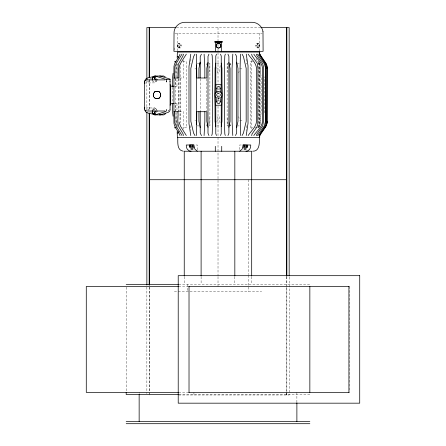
<?xml version="1.0" encoding="UTF-8"?>
<svg xmlns="http://www.w3.org/2000/svg" width="446" height="446" viewBox="0 0 446 446"><rect width="100%" height="100%" fill="white"/><g stroke="black" fill="none" stroke-linecap="round" stroke-linejoin="round"><path stroke-width="0.33" stroke-dasharray="2.23 1.67" d="M183.512 60.299L183.507 77.994L180.184 77.994M256.361 60.444L256.361 58.354M175.222 111.21L175.256 103.717M197.316 149.839L197.372 145L195.777 145M264.333 112.777L264.333 76.824M206.375 125.911L206.42 124.64M208.717 63.683L209.904 63.683L209.765 67.508L208.812 72.921M220.207 65.595L219.187 72.921M229.467 125.911L227.12 125.911L227.254 122.087L228.062 117.22M230.599 64.96L230.643 63.683L227.12 63.683L227.12 125.911M178.227 47.928L177.564 45.637L178.227 43.346L180.563 43.346L181.277 45.637L180.563 47.928L178.227 47.928L177.564 45.637L178.227 43.346M258.791 43.346L259.455 45.637L258.791 47.928L256.456 47.928L255.742 45.637L256.456 43.346L258.791 43.346L259.455 45.637L258.791 47.928M158.252 98.376L158.949 98.321L159.986 97.457L160.839 95.628C161.92 90.733 153.831 89.311 153.173 94.279C152.092 99.174 160.181 100.601 160.839 95.628L159.986 92.456L158.336 91.302C152.047 89.78 152.047 100.127 158.336 98.611L160.66 96.286L158.826 98.109L156.329 98.783L155.063 98.321L153.636 96.899L153.173 94.279L153.352 93.627L155.676 91.302L157.683 91.123L155.158 91.753L153.803 93.108L153.307 94.953L153.803 96.804L155.158 98.153L157.003 98.65L158.854 98.153L160.209 96.804L160.705 94.953L160.209 93.108L158.854 91.753L156.329 91.123L155.063 91.586L153.636 93.008L153.173 95.628L153.848 96.776M157.003 91.062L158.826 91.798L160.164 93.13L160.66 96.286M160.839 95.628L160.376 93.008L160.839 94.279L160.376 96.899M148.072 80.72L148 81.958L148.089 81.161M175.902 76.824L177.285 63.862M259.639 126.619L261.278 111.277L261.278 78.373L259.516 61.816M175.512 73.038L176.516 64.012M216.879 122.087L217.838 116.674M179.548 47.928L179.838 46.033M257.47 43.346L257.18 45.241M156.329 98.783L154.662 97.746M238.682 72.921L239.112 71.299M179.242 47.928L178.634 45.637L179.242 43.346M257.777 47.928L258.39 45.637L257.777 43.346M155.938 79.801L155.459 81.501L152.95 81.501L152.699 80.971M153.547 111.651L154.182 109.376L154.366 110.513L154.121 109.911M156.897 80.046L156.351 81.495L154.918 82.872L145.184 82.995M179.448 47.393L180.206 45.637L179.448 43.881M257.576 43.881L256.812 45.637L257.576 47.393M152.699 109.911L152.95 109.376L155.459 109.376L155.782 110.513M153.173 95.628L153.173 94.279M158.949 91.586L159.35 92.16L158.949 91.586L158.252 91.53M156.446 109.749C156.106 108.651 155.035 107.648 153.82 108.01L152.822 108.975M217.152 93.788L218.512 93.164L219.867 93.788L219.293 93.342M155.916 81.908L156.245 81.64M153.786 81.367L153.028 81.367M153.028 109.515L153.786 109.515M178.316 43.485L179.102 43.485M179.102 47.789L178.316 47.789M257.916 43.485L258.702 43.485M258.702 47.789L257.916 47.789M149.661 79.12L151.634 78.502M169.04 110.719L167.997 110.998L168.794 110.842M217.615 100.378L219.404 100.378M218.512 89.769L219.404 89.601M217.737 91.458L219.281 91.458M219.281 98.449L217.737 98.449M176.493 27.568L260.235 27.568M174.826 33.171L262.198 33.171M177.564 45.637L178.634 45.637M180.206 45.637L181.277 45.637M255.742 45.637L256.812 45.637M258.39 45.637L259.455 45.637M182.693 61.816L186.785 61.816L186.785 127.779L182.693 127.779M252.726 61.816L250.234 61.816L250.234 127.779L252.726 127.779M257.325 61.816L258.892 61.816M197.249 63.683L199.011 63.683M216.745 63.683L220.274 63.683M237.439 63.683L239.184 63.683M194.913 68.868L196.664 68.868M239.77 68.868L242.106 68.868M174.799 86.189L178.216 86.189M174.799 103.717L178.216 103.717M153.82 108.01L154.918 108.01L145.184 107.887M179.309 111.706L183.507 111.706L183.512 129.407M194.913 120.727L195.683 120.727M239.77 120.727L242.106 120.727M197.249 125.911L199.011 125.911M216.745 125.911L220.274 125.911M238.008 125.911L239.184 125.911M254.917 127.779L256.924 127.779M257.325 127.779L259.343 127.779M241.247 145L239.653 145L239.719 151.222M178.684 284.331L309.847 284.331L309.847 285.412M178.629 286.488L188.714 286.488M174.369 291.533L189.578 291.533M190.013 291.533L261.663 291.533M178.645 392.368L188.775 392.368M178.924 394.532L309.847 394.532L309.847 392.909M178.645 395L289.164 395L289.164 276.698M150.319 111.968L151.634 112.375M159.796 92.612L160.376 93.008M154.662 92.16L155.063 91.586M159.35 97.746L158.949 98.321M156.401 109.766L155.754 108.54M148.34 110.391L148 108.924L148.072 110.156M228.062 72.38L227.254 67.508L227.12 63.683M238.682 116.674L239.112 118.301M217.838 72.921L216.879 67.508M219.187 116.674L220.207 123.999M209.102 117.761L209.904 125.911L209.904 63.683M257.18 46.033L257.47 47.928M179.838 45.241L179.548 43.346M157.639 98.544L157.003 98.845M175.512 116.662L176.516 125.688M175.902 112.777L177.508 127.779M230.599 124.64L230.643 125.911L230.643 124.529M206.375 63.683L206.42 64.96M175.222 78.546L175.256 86.189M174.57 47.962L174.576 51.318M349.753 286.488L349.753 392.368M296.885 392.368L296.885 402.838M286.862 276.698L286.862 395M286.533 276.71L286.533 285.412M286.533 287.185L286.533 395M286.204 392.368L286.204 395M260.152 63.973L260.152 125.727M259.678 63.198L259.678 126.502M259.31 33.171L259.31 52.065M259.316 63.282L259.316 126.419M258.987 62.557L258.987 127.143M258.786 62.557L258.786 127.143M258.134 61.816L258.134 63.901M258.134 125.7L258.134 127.779M251.672 60.444L251.683 129.368M251.689 276.71L251.689 284.331M248.288 179.721L248.288 274.63M248.288 275.321L248.288 291.533M246.175 59.117L246.175 63.973M246.175 125.727L246.175 130.583M234.83 276.71L234.83 284.331M230.643 63.683L230.643 65.066M220.274 85.119L220.274 86.502M219.404 91.279L219.404 92.774M219.404 96.286L219.404 97.919M218.512 97.105L218.512 99.748M218.016 27.568L218.016 41.489M218.016 44.277L218.016 48.452M218.016 49.149L218.016 51.931M218.016 52.628L218.016 83.948M218.016 87.427L218.016 102.742M218.016 106.22L218.016 276.052M218.016 276.749L218.016 286.488M217.615 91.279L217.615 92.774M217.615 96.286L217.615 97.919M216.745 85.119L216.745 86.502M206.375 78.897L206.375 110.703M201.107 276.71L201.107 284.331M200.772 78.897L200.772 110.703M193.932 392.368L193.932 394.532M190.849 59.117L190.849 63.282M190.849 125.727L190.849 130.583M187.643 284.331L187.643 291.533M184.243 276.71L184.243 284.331M180.385 66.677L180.385 122.918M180 78.513L180 121.624M178.891 78.479L178.891 111.115M178.277 78.892L178.277 110.814M177.709 33.171L177.709 50.716M176.973 64.085L176.973 86.189M176.973 103.717L176.973 126.335M175.741 78.373L175.741 111.221M172.53 87.271L172.53 103.009M149.499 79.678L149.499 110.246M149.499 287.185L149.499 391.672M149.499 393.026L149.499 395M149.17 79.762L149.17 110.379M149.17 287.135L149.17 393.606M146.868 81.021L146.868 110.379M146.868 287.09L146.868 393.606M139.146 392.368L139.146 393.45M126.185 287.185L126.185 391.672M219.739 98.315A3.579 3.579 0 0 1 217.28 98.315M217.28 91.592A3.579 3.579 0 0 1 219.739 91.592M217.615 93.404A1.79 1.79 0 0 1 219.404 93.404M219.404 96.503L217.615 96.503A1.79 1.79 0 0 0 219.404 96.503M155.158 98.153A3.696 3.696 0 0 0 160.705 94.953A3.696 3.696 0 0 0 155.158 91.753A3.696 3.696 0 0 0 155.158 98.153M154.667 98.064A3.891 3.891 0 0 0 160.867 95.422A3.891 3.891 0 0 0 155.481 91.374A3.891 3.891 0 0 0 154.667 98.064"/><path stroke-width="0.67" d="M228.904 127.288L230.069 121.312L230.069 68.389L228.904 62.44M207.992 62.44L206.827 68.389L206.827 77.994L196.803 77.994L196.647 64.965M177.179 58.064L177.369 52.065L259.678 52.065L259.706 53.531M177.179 131.637L177.369 137.636L259.678 137.636L259.706 136.169M243.042 145L243.025 145.613A5.781 4.086 -90 0 1 241.955 149.31L239.719 151.222M144.666 109.504L144.666 108.924M251.683 135.634L252.046 133.895L256.768 127.261L257.771 124.49L257.916 68.389L257.303 63.444L252.046 55.806L251.672 54.178M144.716 108.016L144.733 107.625M196.647 124.735L196.803 111.706L206.827 111.706L206.827 121.312L207.992 127.294M198.916 77.994L198.916 68.389L200.215 62.133M236.681 127.562L237.98 121.312L237.98 68.389L236.681 62.139M259.271 137.636C259.55 142.525 259.845 151.417 252.72 151.222M259.801 54.195L265.626 62.802L266.786 65.35L267.21 68.389L267.087 122.973L265.626 126.898L259.801 135.506M267.21 121.312L266.758 124.445L265.626 126.898M266.925 122.828L267.054 68.389L266.123 64.436M267.054 121.312C266.903 127.049 261.847 130.84 259.332 135.578M190.771 135.562L188.987 123.726L188.998 66.409L190.782 54.195M246.253 54.139L248.032 65.975L248.021 123.297L246.242 135.512M144.788 81.244L144.666 81.958L144.705 81.551M183.518 54.172L182.899 56.073L178.233 64.319L177.937 77.994M172.574 77.872L173.054 73.389M152.309 79.232L152.699 77.492M154.227 113.925L154.5 112.046M215.775 63.103L215.084 68.389L214.933 94.953L215.084 121.312L215.775 126.597M221.249 126.597L221.935 121.312L222.086 94.953L221.935 68.389L221.249 63.103M144.666 81.958L144.766 81.306M216.36 44.851L216.36 46.417M220.664 46.417L220.664 44.851M152.32 78.836L152.95 76.957L155.459 76.957L156.1 79.232L154.862 79.232L154.121 77.492M256.361 135.634L256.996 133.867L262.672 126.006L263.458 121.312L263.346 66.292L262.594 63.533L256.996 55.834L256.361 54.178M196.474 135.534L196.48 54.189M240.422 54.167L240.087 68.389L240.416 135.512M166.564 81.389L166.436 81.958L166.737 79.639L155.202 76.043A5.185 2.525 90 0 0 154.444 76.043C151.618 77.899 145.953 76.762 144.699 80.637M180 54.172C178.372 59.028 173.349 62.814 173.934 68.389L173.934 121.312C173.349 126.893 178.383 130.672 180 135.534M199.602 64.871L200.198 62.44M170.037 110.246L169.519 111.405L168.153 112.392L160.292 114.839L154.952 114.89M220.302 98.767L220.302 101.928L219.404 103.478L218.512 103.717L216.962 102.825L216.962 101.036M216.723 92.155L216.962 87.193L218.512 86.312L220.062 87.193L220.302 92.155M220.062 88.955L220.302 88.074M169.915 109.716L170.032 109.326M258.825 135.528L265.242 125.711L266 122.394L266.033 68.389L265.041 63.566L258.825 54.167M204.084 135.567L204.837 121.312L204.837 111.706M232.812 54.133L232.054 68.389L232.054 121.312L232.79 135.506M154.121 113.39L154.862 111.651L156.1 111.651L155.459 113.925L152.95 113.925L152.32 112.046M215.084 93.916L215.34 84.478L221.679 84.478L221.935 93.916M221.935 95.99L221.679 105.223L215.34 105.223L215.084 95.99M259.767 135.651L260.152 134.748M225.341 54.117L224.817 55.717L224.377 68.389L224.377 121.312L224.817 133.984L225.302 135.506M211.683 135.584L212.207 133.984L212.642 121.312L212.642 68.389L212.207 55.717L211.716 54.195M156.819 80.107L157.232 79.622M152.37 110.775L152.125 111.065M152.616 110.87L152.292 111.255M216.511 54.15L215.775 56.096L215.775 84.478M220.508 135.551L221.249 133.605L221.249 105.223M257.414 135.573L264.366 125.755L265.526 121.312L265.493 67.647L264.366 63.945L257.442 54.195M208.94 54.167L207.992 56.419L207.992 133.282L208.94 135.534M227.962 135.534L228.904 133.287L228.904 56.419L227.962 54.167M182.046 54.072L176.594 62.797L174.96 66.666L174.737 77.994M253.802 135.539C256.768 130.89 262.17 127.205 262.51 121.312L262.51 68.389C262.17 62.507 256.79 58.822 253.819 54.189M235.51 135.523L236.681 132.964L236.681 56.737L235.527 54.206M201.391 54.178L200.215 56.742L200.215 77.994M186.316 54.161L181.082 62.44L179.593 65.618L179.024 68.389L179.024 77.994L173.929 77.994M248.149 135.556C251.109 130.951 256.11 127.099 256.545 121.312L256.545 68.389C256.11 62.624 251.143 58.766 248.177 54.189M194.935 54.178L193.575 56.609L190.843 68.389L190.843 121.312L193.575 133.092L195.002 135.634M242.083 135.523L243.444 133.092L246.175 121.312L246.175 68.389L243.444 56.609L242.1 54.206M165.622 113.49L164.58 114.611L163.537 114.895L159.54 114.839L160.292 114.839M145.273 80.492L145.045 80.693L147.13 79.622M216.756 44.165L218.111 43.379M220.263 47.109L218.908 47.889M193.542 147.018L189.372 146.818L189.372 145.201L189.712 145L193.542 145M243.477 145L247.647 145.201L247.647 146.818L247.307 147.018L243.477 147.018M170.077 79.605L166.737 79.639M153.028 77.097L153.786 77.097M153.786 113.786L153.028 113.786M215.92 41.985L215.401 42.626L215.401 51.318M246.716 147.018L247.647 146.818M245.947 151.222L247.641 150.971L249.66 149.31A5.781 4.086 -90 0 0 250.724 145.613L250.741 145L243.02 145M214.955 41.935L222.063 41.935M221.857 41.935L222.158 41.918M170.077 105.005L170.695 104.994L170.695 84.913L170.077 84.902M159.54 76.043L163.537 75.987L165.131 76.701M220.681 41.985L221.472 41.974L219.231 41.985M175.93 27.568L146.868 27.568L146.868 79.065M260.798 27.568L289.164 27.568L289.164 276.002M177.335 56.681L178.277 56.681L178.277 58.069M174.291 61.816L176.148 61.816M146.74 79.884L164.992 79.884M170.695 86.189L174.113 86.189M170.695 103.717L174.113 103.717M146.74 110.998L164.992 110.998M173.929 111.706L179.024 111.706M174.291 127.779L176.148 127.779M177.335 133.019L178.277 133.019L178.277 131.631M189.645 147.018L194.205 147.018M242.814 147.018L247.374 147.018M190.671 148.836L193.179 148.836M243.845 148.836L246.348 148.836M190.972 149.148L192.878 149.148M244.146 149.148L246.047 149.148M149.499 179.721L286.533 179.721M126.185 284.331L178.684 284.331M178.723 286.488L86.279 286.488L86.279 392.368L178.723 392.368M188.714 286.488L349.09 286.488M188.714 392.368L349.09 392.368M178.584 394.532L126.185 394.532L126.185 392.368M126.185 421.537L309.847 421.537M126.185 423.7L309.847 423.7M217.787 41.985L215.546 41.974L216.343 41.985M154.952 75.993L160.292 76.043L170.077 79.087L170.077 109.326M214.86 41.918L215.162 41.935M191.072 151.222L189.383 150.971L187.365 149.31A5.781 4.086 -90 0 1 186.294 145.613L186.277 145L193.999 145L193.993 145.613A5.781 4.086 90 0 0 195.064 149.31L197.305 151.222M189.372 146.818L190.308 147.018M221.105 41.985L221.623 42.626L221.623 51.318M183.228 151.188C176.705 150.241 177.954 142.302 177.748 137.636M218.908 43.379L220.263 44.165M218.111 47.889L216.756 47.109M152.292 79.622L152.616 80.012M152.125 79.812L152.37 80.107M157.232 111.255L156.819 110.775M145.212 110.402L145.981 110.965M145.368 110.14L146.071 110.697M186.294 135.506L180.613 126.402L179.08 122.154M201.458 135.634L200.215 132.958L200.215 111.706M181.985 135.506L176.594 126.904L174.944 122.973L174.737 111.706M220.536 54.195L221.249 56.096L221.249 84.478M216.483 135.506L215.775 133.605L215.775 105.223M259.355 54.195L265.086 62.44L266.63 65.612M265.626 62.802L266.758 65.255L267.21 68.389M259.767 54.05L260.152 54.953M152.699 113.39L152.309 111.651M204.112 54.195L204.837 68.389L204.837 77.994M169.915 81.161L170.032 81.551M216.723 88.074L216.962 88.955M220.062 101.036L220.302 101.928M144.699 110.246C145.953 114.12 151.618 112.983 154.444 114.839A5.185 2.52 -90 0 0 155.202 114.839L165.734 111.556L166.525 110.636L166.637 109.426M154.5 78.836L154.227 76.957M183.518 135.534L182.899 133.627L179.036 127.261C176.694 122.472 178.617 116.78 177.937 111.706M172.574 111.723L173.054 116.205M266.914 66.794L267.054 68.389M200.215 127.567L198.916 121.312L198.916 111.706M144.716 82.85L144.733 83.257M348.917 286.488L348.917 392.368M309.847 286.488L309.847 392.368M296.885 402.838L296.885 421.537M286.862 27.568L286.862 276.002M286.533 27.568L286.533 276.091M259.683 52.065L259.678 54.156M259.683 135.545L259.678 137.636M251.689 276.018L251.689 151.222L184.243 151.222L184.243 276.018M246.967 145.201L246.967 146.818M244.414 145.201L244.414 146.818M234.83 151.222L234.83 276.018M221.723 146.321L221.723 151.222M216.723 98.767L216.723 101.928M215.295 146.321L215.295 151.222M201.107 151.222L201.107 276.018M192.611 145.201L192.611 146.818M190.057 145.201L190.057 146.818M189.02 286.488L189.02 392.368M172.53 78.373L172.53 86.585M172.53 103.695L172.53 111.221M149.499 27.568L149.499 77.593M149.499 113.028L149.499 285.106M149.17 27.568L149.17 77.676M149.17 113.083L149.17 285.111M146.868 112.347L146.868 285.05M144.666 81.378L144.666 109.326M139.146 394.532L139.146 421.537M220.302 91.854A3.579 3.579 0 0 1 220.302 98.053M216.723 98.053A3.579 3.579 0 0 1 216.723 91.854M216.962 95.851A1.79 1.79 0 0 1 216.962 94.061M220.062 94.061A1.79 1.79 0 0 1 220.062 95.851M262.989 31.549L263.107 51.318L173.912 51.318L174.035 33.171C173.728 27.362 179.058 22.283 184.783 22.3L252.241 22.3C257.47 22.317 262.17 26.386 262.989 31.549M218.512 42.994L216.221 44.316L216.221 46.958L218.512 48.279L220.798 46.958L220.798 44.316L218.512 42.994M222.203 41.907L214.816 41.907A42.822 7.872 0 0 1 222.203 41.907M359.721 275.684L178.216 275.684L178.216 403.173L359.721 403.173L359.721 275.684"/></g></svg>
